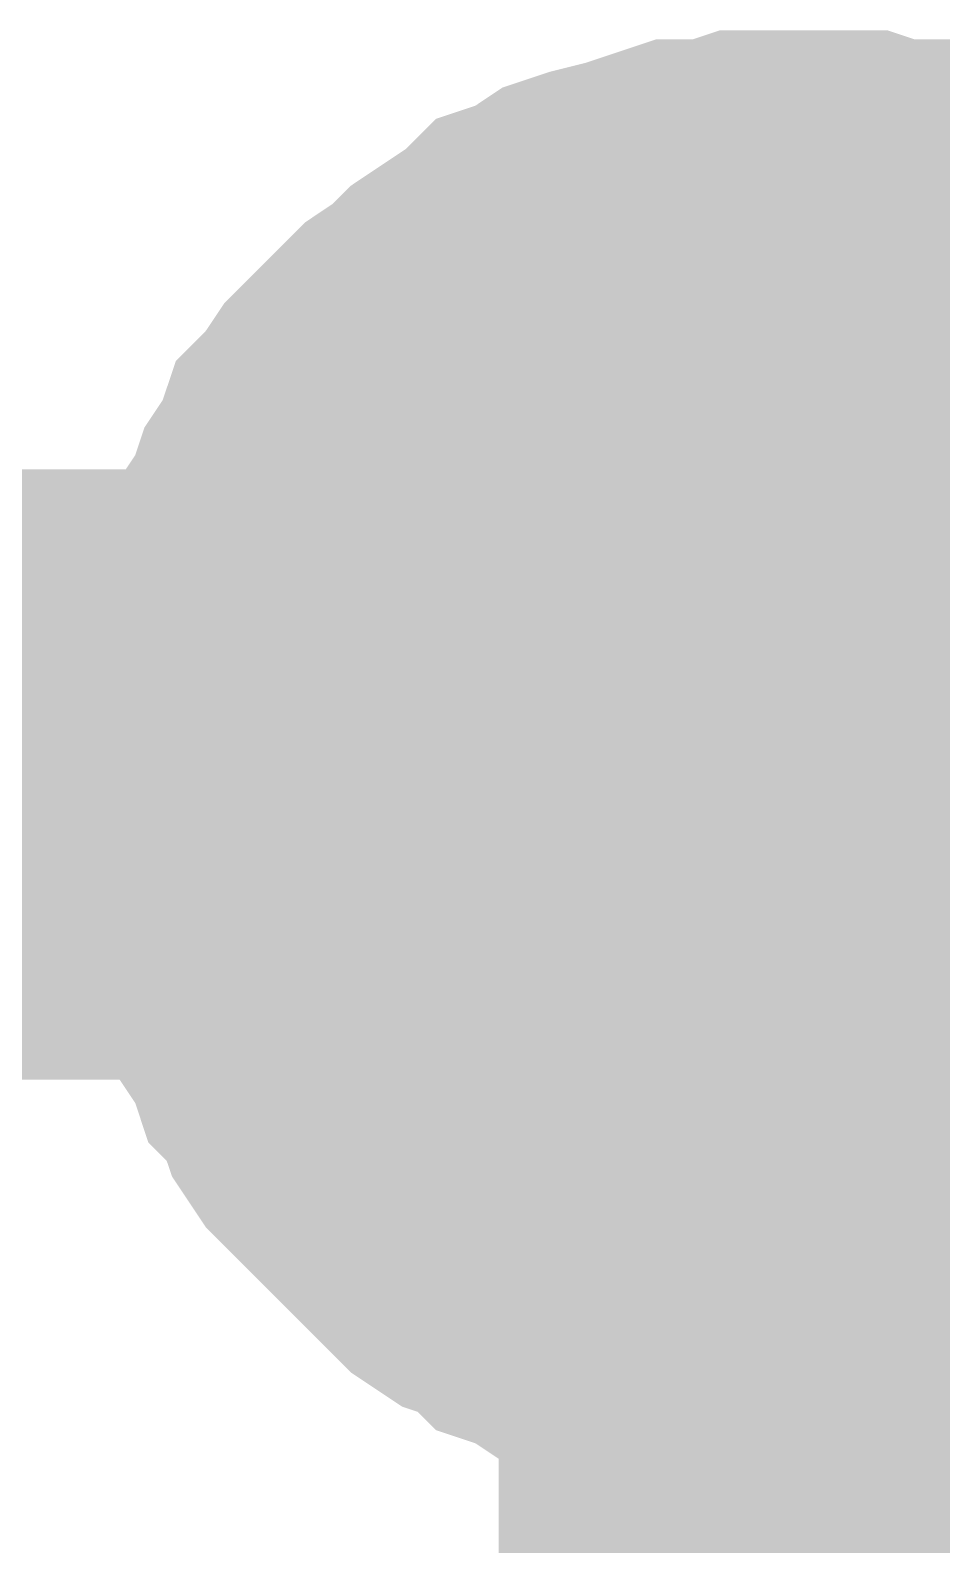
# Model space of a CAD drawing. Header units: inches. Extents: x 0 to 841, y 0 to 594.
# Drawn here: x 51.579 to 52.698, y 559.051 to 560.91 of the extents above; entities that cross this region are included whole.
import ezdxf

# ---------------------------------------------------------------- set-up
doc = ezdxf.new("R2010")
doc.units = ezdxf.units.IN
doc.layers.add('Sheet', color=255, linetype='Continuous')

msp = doc.modelspace()

# ---------------------------------------------------------------- linework, layer by layer
at = {"layer": 'Sheet'}
for points in [[(51.7652, 559.9968, 0.2997, 0.2997, 0), (51.7652, 560.0305, 0.2997, 0.2997, 0), (51.7652, 560.0754, 0.2997, 0.2997, 0), (51.7765, 560.1091, 0.2997, 0.2997, 0), (51.7765, 560.154, 0.2997, 0.2997, 0), (51.7877, 560.1877, 0.2997, 0.2997, 0), (51.7989, 560.2214, 0.2997, 0.2997, 0), (51.8102, 560.2551, 0.2997, 0.2997, 0), (51.8214, 560.2888, 0.2997, 0.2997, 0), (51.8439, 560.3225, 0.2997, 0.2997, 0), (51.8551, 560.3562, 0.2997, 0.2997, 0), (51.8775, 560.3899, 0.2997, 0.2997, 0), (51.8888, 560.4235, 0.2997, 0.2997, 0), (51.9112, 560.446, 0.2997, 0.2997, 0), (51.9337, 560.4797, 0.2997, 0.2997, 0), (51.9674, 560.5134, 0.2997, 0.2997, 0), (51.9898, 560.5358, 0.2997, 0.2997, 0), (52.0123, 560.5583, 0.2997, 0.2997, 0), (52.046, 560.5808, 0.2997, 0.2997, 0), (52.0684, 560.6032, 0.2997, 0.2997, 0), (52.1021, 560.6257, 0.2997, 0.2997, 0), (52.1358, 560.6481, 0.2997, 0.2997, 0), (52.1583, 560.6706, 0.2997, 0.2997, 0), (52.1919, 560.6818, 0.2997, 0.2997, 0), (52.2256, 560.7043, 0.2997, 0.2997, 0), (52.2593, 560.7155, 0.2997, 0.2997, 0), (52.3042, 560.7267, 0.2997, 0.2997, 0), (52.3379, 560.738, 0.2997, 0.2997, 0), (52.3716, 560.7492, 0.2997, 0.2997, 0), (52.4165, 560.7492, 0.2997, 0.2997, 0), (52.4502, 560.7604, 0.2997, 0.2997, 0), (52.4839, 560.7604, 0.2997, 0.2997, 0), (52.5288, 560.7604, 0.2997, 0.2997, 0)], [(51.7652, 559.9968, 0.2997, 0.2997, 0), (51.7652, 560.0305, 0.2997, 0.2997, 0), (51.7652, 560.0754, 0.2997, 0.2997, 0), (51.7765, 560.1091, 0.2997, 0.2997, 0), (51.7765, 560.154, 0.2997, 0.2997, 0), (51.7877, 560.1877, 0.2997, 0.2997, 0), (51.7989, 560.2214, 0.2997, 0.2997, 0), (51.8102, 560.2551, 0.2997, 0.2997, 0), (51.8214, 560.2888, 0.2997, 0.2997, 0), (51.8439, 560.3225, 0.2997, 0.2997, 0), (51.8551, 560.3562, 0.2997, 0.2997, 0), (51.8775, 560.3899, 0.2997, 0.2997, 0), (51.8888, 560.4235, 0.2997, 0.2997, 0), (51.9112, 560.446, 0.2997, 0.2997, 0), (51.9337, 560.4797, 0.2997, 0.2997, 0), (51.9674, 560.5134, 0.2997, 0.2997, 0), (51.9898, 560.5358, 0.2997, 0.2997, 0), (52.0123, 560.5583, 0.2997, 0.2997, 0), (52.046, 560.5808, 0.2997, 0.2997, 0), (52.0684, 560.6032, 0.2997, 0.2997, 0), (52.1021, 560.6257, 0.2997, 0.2997, 0), (52.1358, 560.6481, 0.2997, 0.2997, 0), (52.1583, 560.6706, 0.2997, 0.2997, 0), (52.1919, 560.6818, 0.2997, 0.2997, 0), (52.2256, 560.7043, 0.2997, 0.2997, 0), (52.2593, 560.7155, 0.2997, 0.2997, 0), (52.3042, 560.7267, 0.2997, 0.2997, 0), (52.3379, 560.738, 0.2997, 0.2997, 0), (52.3716, 560.7492, 0.2997, 0.2997, 0), (52.4165, 560.7492, 0.2997, 0.2997, 0), (52.4502, 560.7604, 0.2997, 0.2997, 0), (52.4839, 560.7604, 0.2997, 0.2997, 0), (52.5288, 560.7604, 0.2997, 0.2997, 0)], [(51.7652, 559.9968, 0.2997, 0.2997, 0), (51.7652, 560.0305, 0.2997, 0.2997, 0), (51.7652, 560.0754, 0.2997, 0.2997, 0), (51.7765, 560.1091, 0.2997, 0.2997, 0), (51.7765, 560.154, 0.2997, 0.2997, 0), (51.7877, 560.1877, 0.2997, 0.2997, 0), (51.7989, 560.2214, 0.2997, 0.2997, 0), (51.8102, 560.2551, 0.2997, 0.2997, 0), (51.8214, 560.2888, 0.2997, 0.2997, 0), (51.8439, 560.3225, 0.2997, 0.2997, 0), (51.8551, 560.3562, 0.2997, 0.2997, 0), (51.8775, 560.3899, 0.2997, 0.2997, 0), (51.8888, 560.4235, 0.2997, 0.2997, 0), (51.9112, 560.446, 0.2997, 0.2997, 0), (51.9337, 560.4797, 0.2997, 0.2997, 0), (51.9674, 560.5134, 0.2997, 0.2997, 0), (51.9898, 560.5358, 0.2997, 0.2997, 0), (52.0123, 560.5583, 0.2997, 0.2997, 0), (52.046, 560.5808, 0.2997, 0.2997, 0), (52.0684, 560.6032, 0.2997, 0.2997, 0), (52.1021, 560.6257, 0.2997, 0.2997, 0), (52.1358, 560.6481, 0.2997, 0.2997, 0), (52.1583, 560.6706, 0.2997, 0.2997, 0), (52.1919, 560.6818, 0.2997, 0.2997, 0), (52.2256, 560.7043, 0.2997, 0.2997, 0), (52.2593, 560.7155, 0.2997, 0.2997, 0), (52.3042, 560.7267, 0.2997, 0.2997, 0), (52.3379, 560.738, 0.2997, 0.2997, 0), (52.3716, 560.7492, 0.2997, 0.2997, 0), (52.4165, 560.7492, 0.2997, 0.2997, 0), (52.4502, 560.7604, 0.2997, 0.2997, 0), (52.4839, 560.7604, 0.2997, 0.2997, 0), (52.5288, 560.7604, 0.2997, 0.2997, 0)], [(52.5288, 560.7604, 0.2997, 0.2997, 0), (52.5288, 560.7604, 0.2997, 0.2997, 0)], [(52.5288, 560.7604, 0.2997, 0.2997, 0), (52.5625, 560.7604, 0.2997, 0.2997, 0), (52.6074, 560.7604, 0.2997, 0.2997, 0), (52.6411, 560.7492, 0.2997, 0.2997, 0), (52.686, 560.7492, 0.2997, 0.2997, 0), (52.7197, 560.738, 0.2997, 0.2997, 0), (52.7534, 560.7267, 0.2997, 0.2997, 0), (52.7871, 560.7155, 0.2997, 0.2997, 0), (52.8208, 560.7043, 0.2997, 0.2997, 0), (52.8545, 560.6818, 0.2997, 0.2997, 0)], [(52.5288, 560.7604, 0.2997, 0.2997, 0), (52.5288, 560.7604, 0.2997, 0.2997, 0)], [(52.5288, 560.7604, 0.2997, 0.2997, 0), (52.5625, 560.7604, 0.2997, 0.2997, 0), (52.6074, 560.7604, 0.2997, 0.2997, 0), (52.6411, 560.7492, 0.2997, 0.2997, 0), (52.686, 560.7492, 0.2997, 0.2997, 0), (52.7197, 560.738, 0.2997, 0.2997, 0), (52.7534, 560.7267, 0.2997, 0.2997, 0), (52.7871, 560.7155, 0.2997, 0.2997, 0), (52.8208, 560.7043, 0.2997, 0.2997, 0), (52.8545, 560.6818, 0.2997, 0.2997, 0)], [(52.5288, 560.7604, 0.2997, 0.2997, 0), (52.5288, 560.7604, 0.2997, 0.2997, 0)], [(52.5288, 560.7604, 0.2997, 0.2997, 0), (52.5625, 560.7604, 0.2997, 0.2997, 0), (52.6074, 560.7604, 0.2997, 0.2997, 0), (52.6411, 560.7492, 0.2997, 0.2997, 0), (52.686, 560.7492, 0.2997, 0.2997, 0), (52.7197, 560.738, 0.2997, 0.2997, 0), (52.7534, 560.7267, 0.2997, 0.2997, 0), (52.7871, 560.7155, 0.2997, 0.2997, 0), (52.8208, 560.7043, 0.2997, 0.2997, 0), (52.8545, 560.6818, 0.2997, 0.2997, 0)], [(51.7652, 559.9968, 0.0991, 0.0991, 0), (51.7652, 560.0305, 0.0991, 0.0991, 0), (51.7652, 560.0754, 0.0991, 0.0991, 0), (51.7765, 560.1091, 0.0991, 0.0991, 0), (51.7765, 560.154, 0.0991, 0.0991, 0), (51.7877, 560.1877, 0.0991, 0.0991, 0), (51.7989, 560.2214, 0.0991, 0.0991, 0), (51.8102, 560.2551, 0.0991, 0.0991, 0), (51.8214, 560.2888, 0.0991, 0.0991, 0), (51.8439, 560.3225, 0.0991, 0.0991, 0), (51.8551, 560.3562, 0.0991, 0.0991, 0), (51.8775, 560.3899, 0.0991, 0.0991, 0), (51.8888, 560.4235, 0.0991, 0.0991, 0), (51.9112, 560.446, 0.0991, 0.0991, 0), (51.9337, 560.4797, 0.0991, 0.0991, 0), (51.9674, 560.5134, 0.0991, 0.0991, 0), (51.9898, 560.5358, 0.0991, 0.0991, 0), (52.0123, 560.5583, 0.0991, 0.0991, 0), (52.046, 560.5808, 0.0991, 0.0991, 0), (52.0684, 560.6032, 0.0991, 0.0991, 0), (52.1021, 560.6257, 0.0991, 0.0991, 0), (52.1358, 560.6481, 0.0991, 0.0991, 0), (52.1583, 560.6706, 0.0991, 0.0991, 0), (52.1919, 560.6818, 0.0991, 0.0991, 0), (52.2256, 560.7043, 0.0991, 0.0991, 0), (52.2593, 560.7155, 0.0991, 0.0991, 0), (52.3042, 560.7267, 0.0991, 0.0991, 0), (52.3379, 560.738, 0.0991, 0.0991, 0), (52.3716, 560.7492, 0.0991, 0.0991, 0), (52.4165, 560.7492, 0.0991, 0.0991, 0), (52.4502, 560.7604, 0.0991, 0.0991, 0), (52.4839, 560.7604, 0.0991, 0.0991, 0), (52.5288, 560.7604, 0.0991, 0.0991, 0)], [(51.7652, 559.9968, 0.0991, 0.0991, 0), (51.7652, 560.0305, 0.0991, 0.0991, 0), (51.7652, 560.0754, 0.0991, 0.0991, 0), (51.7765, 560.1091, 0.0991, 0.0991, 0), (51.7765, 560.154, 0.0991, 0.0991, 0), (51.7877, 560.1877, 0.0991, 0.0991, 0), (51.7989, 560.2214, 0.0991, 0.0991, 0), (51.8102, 560.2551, 0.0991, 0.0991, 0), (51.8214, 560.2888, 0.0991, 0.0991, 0), (51.8439, 560.3225, 0.0991, 0.0991, 0), (51.8551, 560.3562, 0.0991, 0.0991, 0), (51.8775, 560.3899, 0.0991, 0.0991, 0), (51.8888, 560.4235, 0.0991, 0.0991, 0), (51.9112, 560.446, 0.0991, 0.0991, 0), (51.9337, 560.4797, 0.0991, 0.0991, 0), (51.9674, 560.5134, 0.0991, 0.0991, 0), (51.9898, 560.5358, 0.0991, 0.0991, 0), (52.0123, 560.5583, 0.0991, 0.0991, 0), (52.046, 560.5808, 0.0991, 0.0991, 0), (52.0684, 560.6032, 0.0991, 0.0991, 0), (52.1021, 560.6257, 0.0991, 0.0991, 0), (52.1358, 560.6481, 0.0991, 0.0991, 0), (52.1583, 560.6706, 0.0991, 0.0991, 0), (52.1919, 560.6818, 0.0991, 0.0991, 0), (52.2256, 560.7043, 0.0991, 0.0991, 0), (52.2593, 560.7155, 0.0991, 0.0991, 0), (52.3042, 560.7267, 0.0991, 0.0991, 0), (52.3379, 560.738, 0.0991, 0.0991, 0), (52.3716, 560.7492, 0.0991, 0.0991, 0), (52.4165, 560.7492, 0.0991, 0.0991, 0), (52.4502, 560.7604, 0.0991, 0.0991, 0), (52.4839, 560.7604, 0.0991, 0.0991, 0), (52.5288, 560.7604, 0.0991, 0.0991, 0)], [(51.7652, 559.9968, 0.0991, 0.0991, 0), (51.7652, 560.0305, 0.0991, 0.0991, 0), (51.7652, 560.0754, 0.0991, 0.0991, 0), (51.7765, 560.1091, 0.0991, 0.0991, 0), (51.7765, 560.154, 0.0991, 0.0991, 0), (51.7877, 560.1877, 0.0991, 0.0991, 0), (51.7989, 560.2214, 0.0991, 0.0991, 0), (51.8102, 560.2551, 0.0991, 0.0991, 0), (51.8214, 560.2888, 0.0991, 0.0991, 0), (51.8439, 560.3225, 0.0991, 0.0991, 0), (51.8551, 560.3562, 0.0991, 0.0991, 0), (51.8775, 560.3899, 0.0991, 0.0991, 0), (51.8888, 560.4235, 0.0991, 0.0991, 0), (51.9112, 560.446, 0.0991, 0.0991, 0), (51.9337, 560.4797, 0.0991, 0.0991, 0), (51.9674, 560.5134, 0.0991, 0.0991, 0), (51.9898, 560.5358, 0.0991, 0.0991, 0), (52.0123, 560.5583, 0.0991, 0.0991, 0), (52.046, 560.5808, 0.0991, 0.0991, 0), (52.0684, 560.6032, 0.0991, 0.0991, 0), (52.1021, 560.6257, 0.0991, 0.0991, 0), (52.1358, 560.6481, 0.0991, 0.0991, 0), (52.1583, 560.6706, 0.0991, 0.0991, 0), (52.1919, 560.6818, 0.0991, 0.0991, 0), (52.2256, 560.7043, 0.0991, 0.0991, 0), (52.2593, 560.7155, 0.0991, 0.0991, 0), (52.3042, 560.7267, 0.0991, 0.0991, 0), (52.3379, 560.738, 0.0991, 0.0991, 0), (52.3716, 560.7492, 0.0991, 0.0991, 0), (52.4165, 560.7492, 0.0991, 0.0991, 0), (52.4502, 560.7604, 0.0991, 0.0991, 0), (52.4839, 560.7604, 0.0991, 0.0991, 0), (52.5288, 560.7604, 0.0991, 0.0991, 0)], [(52.5288, 560.7604, 0.0991, 0.0991, 0), (52.5288, 560.7604, 0.0991, 0.0991, 0)], [(52.5288, 560.7604, 0.0991, 0.0991, 0), (52.5625, 560.7604, 0.0991, 0.0991, 0), (52.6074, 560.7604, 0.0991, 0.0991, 0), (52.6411, 560.7492, 0.0991, 0.0991, 0), (52.686, 560.7492, 0.0991, 0.0991, 0), (52.7197, 560.738, 0.0991, 0.0991, 0), (52.7534, 560.7267, 0.0991, 0.0991, 0)], [(52.5288, 560.7604, 0.0991, 0.0991, 0), (52.5288, 560.7604, 0.0991, 0.0991, 0)], [(52.5288, 560.7604, 0.0991, 0.0991, 0), (52.5625, 560.7604, 0.0991, 0.0991, 0), (52.6074, 560.7604, 0.0991, 0.0991, 0), (52.6411, 560.7492, 0.0991, 0.0991, 0), (52.686, 560.7492, 0.0991, 0.0991, 0), (52.7197, 560.738, 0.0991, 0.0991, 0), (52.7534, 560.7267, 0.0991, 0.0991, 0)], [(52.5288, 560.7604, 0.0991, 0.0991, 0), (52.5288, 560.7604, 0.0991, 0.0991, 0)], [(52.5288, 560.7604, 0.0991, 0.0991, 0), (52.5625, 560.7604, 0.0991, 0.0991, 0), (52.6074, 560.7604, 0.0991, 0.0991, 0), (52.6411, 560.7492, 0.0991, 0.0991, 0), (52.686, 560.7492, 0.0991, 0.0991, 0), (52.7197, 560.738, 0.0991, 0.0991, 0), (52.7534, 560.7267, 0.0991, 0.0991, 0)], [(52.0235, 559.9968, 0.2997, 0.2997, 0), (52.0235, 560.0193, 0.2997, 0.2997, 0), (52.0235, 560.053, 0.2997, 0.2997, 0), (52.0347, 560.0754, 0.2997, 0.2997, 0), (52.0347, 560.0979, 0.2997, 0.2997, 0), (52.0347, 560.1204, 0.2997, 0.2997, 0), (52.046, 560.1428, 0.2997, 0.2997, 0), (52.0572, 560.1765, 0.2997, 0.2997, 0), (52.0684, 560.199, 0.2997, 0.2997, 0), (52.0684, 560.2214, 0.2997, 0.2997, 0), (52.0797, 560.2439, 0.2997, 0.2997, 0), (52.0909, 560.2551, 0.2997, 0.2997, 0), (52.1133, 560.2776, 0.2997, 0.2997, 0), (52.1246, 560.3, 0.2997, 0.2997, 0), (52.1358, 560.3225, 0.2997, 0.2997, 0), (52.1583, 560.3337, 0.2997, 0.2997, 0), (52.1695, 560.3562, 0.2997, 0.2997, 0), (52.1919, 560.3674, 0.2997, 0.2997, 0), (52.2032, 560.3899, 0.2997, 0.2997, 0), (52.2256, 560.4011, 0.2997, 0.2997, 0), (52.2481, 560.4123, 0.2997, 0.2997, 0), (52.2705, 560.4348, 0.2997, 0.2997, 0), (52.2818, 560.446, 0.2997, 0.2997, 0), (52.3042, 560.4572, 0.2997, 0.2997, 0), (52.3267, 560.4572, 0.2997, 0.2997, 0), (52.3492, 560.4685, 0.2997, 0.2997, 0), (52.3828, 560.4797, 0.2997, 0.2997, 0), (52.4053, 560.4909, 0.2997, 0.2997, 0), (52.4278, 560.4909, 0.2997, 0.2997, 0), (52.4502, 560.4909, 0.2997, 0.2997, 0), (52.4727, 560.5022, 0.2997, 0.2997, 0), (52.5064, 560.5022, 0.2997, 0.2997, 0), (52.5288, 560.5022, 0.2997, 0.2997, 0)], [(52.0235, 559.9968, 0.2997, 0.2997, 0), (52.0235, 560.0193, 0.2997, 0.2997, 0), (52.0235, 560.053, 0.2997, 0.2997, 0), (52.0347, 560.0754, 0.2997, 0.2997, 0), (52.0347, 560.0979, 0.2997, 0.2997, 0), (52.0347, 560.1204, 0.2997, 0.2997, 0), (52.046, 560.1428, 0.2997, 0.2997, 0), (52.0572, 560.1765, 0.2997, 0.2997, 0), (52.0684, 560.199, 0.2997, 0.2997, 0), (52.0684, 560.2214, 0.2997, 0.2997, 0), (52.0797, 560.2439, 0.2997, 0.2997, 0), (52.0909, 560.2551, 0.2997, 0.2997, 0), (52.1133, 560.2776, 0.2997, 0.2997, 0), (52.1246, 560.3, 0.2997, 0.2997, 0), (52.1358, 560.3225, 0.2997, 0.2997, 0), (52.1583, 560.3337, 0.2997, 0.2997, 0), (52.1695, 560.3562, 0.2997, 0.2997, 0), (52.1919, 560.3674, 0.2997, 0.2997, 0), (52.2032, 560.3899, 0.2997, 0.2997, 0), (52.2256, 560.4011, 0.2997, 0.2997, 0), (52.2481, 560.4123, 0.2997, 0.2997, 0), (52.2705, 560.4348, 0.2997, 0.2997, 0), (52.2818, 560.446, 0.2997, 0.2997, 0), (52.3042, 560.4572, 0.2997, 0.2997, 0), (52.3267, 560.4572, 0.2997, 0.2997, 0), (52.3492, 560.4685, 0.2997, 0.2997, 0), (52.3828, 560.4797, 0.2997, 0.2997, 0), (52.4053, 560.4909, 0.2997, 0.2997, 0), (52.4278, 560.4909, 0.2997, 0.2997, 0), (52.4502, 560.4909, 0.2997, 0.2997, 0), (52.4727, 560.5022, 0.2997, 0.2997, 0), (52.5064, 560.5022, 0.2997, 0.2997, 0), (52.5288, 560.5022, 0.2997, 0.2997, 0)], [(52.5288, 560.5022, 0.2997, 0.2997, 0), (52.5288, 560.5022, 0.2997, 0.2997, 0)], [(52.5288, 560.5022, 0.2997, 0.2997, 0), (52.5513, 560.5022, 0.2997, 0.2997, 0), (52.585, 560.5022, 0.2997, 0.2997, 0), (52.6074, 560.4909, 0.2997, 0.2997, 0), (52.6299, 560.4909, 0.2997, 0.2997, 0), (52.6523, 560.4909, 0.2997, 0.2997, 0), (52.6748, 560.4797, 0.2997, 0.2997, 0), (52.7085, 560.4685, 0.2997, 0.2997, 0), (52.7309, 560.4572, 0.2997, 0.2997, 0), (52.7534, 560.4572, 0.2997, 0.2997, 0), (52.7758, 560.446, 0.2997, 0.2997, 0), (52.7871, 560.4348, 0.2997, 0.2997, 0), (52.8095, 560.4123, 0.2997, 0.2997, 0), (52.832, 560.4011, 0.2997, 0.2997, 0), (52.8545, 560.3899, 0.2997, 0.2997, 0)], [(52.5288, 560.5022, 0.2997, 0.2997, 0), (52.5288, 560.5022, 0.2997, 0.2997, 0)], [(52.5288, 560.5022, 0.2997, 0.2997, 0), (52.5513, 560.5022, 0.2997, 0.2997, 0), (52.585, 560.5022, 0.2997, 0.2997, 0), (52.6074, 560.4909, 0.2997, 0.2997, 0), (52.6299, 560.4909, 0.2997, 0.2997, 0), (52.6523, 560.4909, 0.2997, 0.2997, 0), (52.6748, 560.4797, 0.2997, 0.2997, 0), (52.7085, 560.4685, 0.2997, 0.2997, 0), (52.7309, 560.4572, 0.2997, 0.2997, 0), (52.7534, 560.4572, 0.2997, 0.2997, 0), (52.7758, 560.446, 0.2997, 0.2997, 0), (52.7871, 560.4348, 0.2997, 0.2997, 0), (52.8095, 560.4123, 0.2997, 0.2997, 0), (52.832, 560.4011, 0.2997, 0.2997, 0), (52.8545, 560.3899, 0.2997, 0.2997, 0)], [(52.0235, 559.9968, 0.0991, 0.0991, 0), (52.0235, 560.0193, 0.0991, 0.0991, 0), (52.0235, 560.053, 0.0991, 0.0991, 0), (52.0347, 560.0754, 0.0991, 0.0991, 0), (52.0347, 560.0979, 0.0991, 0.0991, 0), (52.0347, 560.1204, 0.0991, 0.0991, 0), (52.046, 560.1428, 0.0991, 0.0991, 0), (52.0572, 560.1765, 0.0991, 0.0991, 0), (52.0684, 560.199, 0.0991, 0.0991, 0), (52.0684, 560.2214, 0.0991, 0.0991, 0), (52.0797, 560.2439, 0.0991, 0.0991, 0), (52.0909, 560.2551, 0.0991, 0.0991, 0), (52.1133, 560.2776, 0.0991, 0.0991, 0), (52.1246, 560.3, 0.0991, 0.0991, 0), (52.1358, 560.3225, 0.0991, 0.0991, 0), (52.1583, 560.3337, 0.0991, 0.0991, 0), (52.1695, 560.3562, 0.0991, 0.0991, 0), (52.1919, 560.3674, 0.0991, 0.0991, 0), (52.2032, 560.3899, 0.0991, 0.0991, 0), (52.2256, 560.4011, 0.0991, 0.0991, 0), (52.2481, 560.4123, 0.0991, 0.0991, 0), (52.2705, 560.4348, 0.0991, 0.0991, 0), (52.2818, 560.446, 0.0991, 0.0991, 0), (52.3042, 560.4572, 0.0991, 0.0991, 0), (52.3267, 560.4572, 0.0991, 0.0991, 0), (52.3492, 560.4685, 0.0991, 0.0991, 0), (52.3828, 560.4797, 0.0991, 0.0991, 0), (52.4053, 560.4909, 0.0991, 0.0991, 0), (52.4278, 560.4909, 0.0991, 0.0991, 0), (52.4502, 560.4909, 0.0991, 0.0991, 0), (52.4727, 560.5022, 0.0991, 0.0991, 0), (52.5064, 560.5022, 0.0991, 0.0991, 0), (52.5288, 560.5022, 0.0991, 0.0991, 0)], [(52.0235, 559.9968, 0.0991, 0.0991, 0), (52.0235, 560.0193, 0.0991, 0.0991, 0), (52.0235, 560.053, 0.0991, 0.0991, 0), (52.0347, 560.0754, 0.0991, 0.0991, 0), (52.0347, 560.0979, 0.0991, 0.0991, 0), (52.0347, 560.1204, 0.0991, 0.0991, 0), (52.046, 560.1428, 0.0991, 0.0991, 0), (52.0572, 560.1765, 0.0991, 0.0991, 0), (52.0684, 560.199, 0.0991, 0.0991, 0), (52.0684, 560.2214, 0.0991, 0.0991, 0), (52.0797, 560.2439, 0.0991, 0.0991, 0), (52.0909, 560.2551, 0.0991, 0.0991, 0), (52.1133, 560.2776, 0.0991, 0.0991, 0), (52.1246, 560.3, 0.0991, 0.0991, 0), (52.1358, 560.3225, 0.0991, 0.0991, 0), (52.1583, 560.3337, 0.0991, 0.0991, 0), (52.1695, 560.3562, 0.0991, 0.0991, 0), (52.1919, 560.3674, 0.0991, 0.0991, 0), (52.2032, 560.3899, 0.0991, 0.0991, 0), (52.2256, 560.4011, 0.0991, 0.0991, 0), (52.2481, 560.4123, 0.0991, 0.0991, 0), (52.2705, 560.4348, 0.0991, 0.0991, 0), (52.2818, 560.446, 0.0991, 0.0991, 0), (52.3042, 560.4572, 0.0991, 0.0991, 0), (52.3267, 560.4572, 0.0991, 0.0991, 0), (52.3492, 560.4685, 0.0991, 0.0991, 0), (52.3828, 560.4797, 0.0991, 0.0991, 0), (52.4053, 560.4909, 0.0991, 0.0991, 0), (52.4278, 560.4909, 0.0991, 0.0991, 0), (52.4502, 560.4909, 0.0991, 0.0991, 0), (52.4727, 560.5022, 0.0991, 0.0991, 0), (52.5064, 560.5022, 0.0991, 0.0991, 0), (52.5288, 560.5022, 0.0991, 0.0991, 0)], [(52.5288, 560.5022, 0.0991, 0.0991, 0), (52.5288, 560.5022, 0.0991, 0.0991, 0)], [(52.5288, 560.5022, 0.0991, 0.0991, 0), (52.5513, 560.5022, 0.0991, 0.0991, 0), (52.585, 560.5022, 0.0991, 0.0991, 0), (52.6074, 560.4909, 0.0991, 0.0991, 0), (52.6299, 560.4909, 0.0991, 0.0991, 0), (52.6523, 560.4909, 0.0991, 0.0991, 0), (52.6748, 560.4797, 0.0991, 0.0991, 0), (52.7085, 560.4685, 0.0991, 0.0991, 0), (52.7309, 560.4572, 0.0991, 0.0991, 0), (52.7534, 560.4572, 0.0991, 0.0991, 0)], [(52.5288, 560.5022, 0.0991, 0.0991, 0), (52.5288, 560.5022, 0.0991, 0.0991, 0)], [(52.5288, 560.5022, 0.0991, 0.0991, 0), (52.5513, 560.5022, 0.0991, 0.0991, 0), (52.585, 560.5022, 0.0991, 0.0991, 0), (52.6074, 560.4909, 0.0991, 0.0991, 0), (52.6299, 560.4909, 0.0991, 0.0991, 0), (52.6523, 560.4909, 0.0991, 0.0991, 0), (52.6748, 560.4797, 0.0991, 0.0991, 0), (52.7085, 560.4685, 0.0991, 0.0991, 0), (52.7309, 560.4572, 0.0991, 0.0991, 0), (52.7534, 560.4572, 0.0991, 0.0991, 0)], [(42.5239, 559.9968, 0.7493, 0.7493, 0), (42.5239, 559.9968, 0.7493, 0.7493, 0), (52.5288, 559.9968, 0.7493, 0.7493, 0), (67.5306, 559.9968, 0.7493, 0.7493, 0), (67.5306, 559.9968, 0.7493, 0.7493, 0), (82.5212, 559.9968, 0.7493, 0.7493, 0), (89.9435, 559.9968, 0.7493, 0.7493, 0), (89.9435, 559.9968, 0.7493, 0.7493, 0), (95.0302, 559.9968, 0.7493, 0.7493, 0), (95.0302, 554.9997, 0.7493, 0.7493, 0), (95.0302, 554.9997, 0.7493, 0.7493, 0)], [(52.5288, 559.9968, 0.7493, 0.7493, 0), (52.5288, 554.9997, 0.7493, 0.7493, 0)], [(52.5288, 559.2332, 0.2997, 0.2997, 0), (52.4839, 559.2332, 0.2997, 0.2997, 0), (52.4502, 559.2332, 0.2997, 0.2997, 0), (52.4165, 559.2444, 0.2997, 0.2997, 0), (52.3716, 559.2444, 0.2997, 0.2997, 0), (52.3379, 559.2557, 0.2997, 0.2997, 0), (52.3042, 559.2669, 0.2997, 0.2997, 0), (52.2593, 559.2781, 0.2997, 0.2997, 0), (52.2256, 559.2894, 0.2997, 0.2997, 0), (52.1919, 559.3118, 0.2997, 0.2997, 0), (52.1583, 559.323, 0.2997, 0.2997, 0), (52.1358, 559.3455, 0.2997, 0.2997, 0), (52.1021, 559.3567, 0.2997, 0.2997, 0), (52.0684, 559.3792, 0.2997, 0.2997, 0), (52.046, 559.4017, 0.2997, 0.2997, 0), (52.0123, 559.4353, 0.2997, 0.2997, 0), (51.9898, 559.4578, 0.2997, 0.2997, 0), (51.9674, 559.4803, 0.2997, 0.2997, 0), (51.9337, 559.514, 0.2997, 0.2997, 0), (51.9112, 559.5364, 0.2997, 0.2997, 0), (51.8888, 559.5701, 0.2997, 0.2997, 0), (51.8775, 559.6038, 0.2997, 0.2997, 0), (51.8551, 559.6262, 0.2997, 0.2997, 0), (51.8439, 559.6599, 0.2997, 0.2997, 0), (51.8214, 559.6936, 0.2997, 0.2997, 0), (51.8102, 559.7273, 0.2997, 0.2997, 0), (51.7989, 559.7722, 0.2997, 0.2997, 0), (51.7877, 559.8059, 0.2997, 0.2997, 0), (51.7765, 559.8396, 0.2997, 0.2997, 0), (51.7765, 559.8845, 0.2997, 0.2997, 0), (51.7652, 559.9182, 0.2997, 0.2997, 0), (51.7652, 559.9519, 0.2997, 0.2997, 0), (51.7652, 559.9968, 0.2997, 0.2997, 0)], [(51.7652, 559.9968, 0.2997, 0.2997, 0), (51.7652, 559.9968, 0.2997, 0.2997, 0)], [(52.5288, 559.2332, 0.2997, 0.2997, 0), (52.4839, 559.2332, 0.2997, 0.2997, 0), (52.4502, 559.2332, 0.2997, 0.2997, 0), (52.4165, 559.2444, 0.2997, 0.2997, 0), (52.3716, 559.2444, 0.2997, 0.2997, 0), (52.3379, 559.2557, 0.2997, 0.2997, 0), (52.3042, 559.2669, 0.2997, 0.2997, 0), (52.2593, 559.2781, 0.2997, 0.2997, 0), (52.2256, 559.2894, 0.2997, 0.2997, 0), (52.1919, 559.3118, 0.2997, 0.2997, 0), (52.1583, 559.323, 0.2997, 0.2997, 0), (52.1358, 559.3455, 0.2997, 0.2997, 0), (52.1021, 559.3567, 0.2997, 0.2997, 0), (52.0684, 559.3792, 0.2997, 0.2997, 0), (52.046, 559.4017, 0.2997, 0.2997, 0), (52.0123, 559.4353, 0.2997, 0.2997, 0), (51.9898, 559.4578, 0.2997, 0.2997, 0), (51.9674, 559.4803, 0.2997, 0.2997, 0), (51.9337, 559.514, 0.2997, 0.2997, 0), (51.9112, 559.5364, 0.2997, 0.2997, 0), (51.8888, 559.5701, 0.2997, 0.2997, 0), (51.8775, 559.6038, 0.2997, 0.2997, 0), (51.8551, 559.6262, 0.2997, 0.2997, 0), (51.8439, 559.6599, 0.2997, 0.2997, 0), (51.8214, 559.6936, 0.2997, 0.2997, 0), (51.8102, 559.7273, 0.2997, 0.2997, 0), (51.7989, 559.7722, 0.2997, 0.2997, 0), (51.7877, 559.8059, 0.2997, 0.2997, 0), (51.7765, 559.8396, 0.2997, 0.2997, 0), (51.7765, 559.8845, 0.2997, 0.2997, 0), (51.7652, 559.9182, 0.2997, 0.2997, 0), (51.7652, 559.9519, 0.2997, 0.2997, 0), (51.7652, 559.9968, 0.2997, 0.2997, 0)], [(51.7652, 559.9968, 0.2997, 0.2997, 0), (51.7652, 559.9968, 0.2997, 0.2997, 0)], [(52.5288, 559.2332, 0.2997, 0.2997, 0), (52.4839, 559.2332, 0.2997, 0.2997, 0), (52.4502, 559.2332, 0.2997, 0.2997, 0), (52.4165, 559.2444, 0.2997, 0.2997, 0), (52.3716, 559.2444, 0.2997, 0.2997, 0), (52.3379, 559.2557, 0.2997, 0.2997, 0), (52.3042, 559.2669, 0.2997, 0.2997, 0), (52.2593, 559.2781, 0.2997, 0.2997, 0), (52.2256, 559.2894, 0.2997, 0.2997, 0), (52.1919, 559.3118, 0.2997, 0.2997, 0), (52.1583, 559.323, 0.2997, 0.2997, 0), (52.1358, 559.3455, 0.2997, 0.2997, 0), (52.1021, 559.3567, 0.2997, 0.2997, 0), (52.0684, 559.3792, 0.2997, 0.2997, 0), (52.046, 559.4017, 0.2997, 0.2997, 0), (52.0123, 559.4353, 0.2997, 0.2997, 0), (51.9898, 559.4578, 0.2997, 0.2997, 0), (51.9674, 559.4803, 0.2997, 0.2997, 0), (51.9337, 559.514, 0.2997, 0.2997, 0), (51.9112, 559.5364, 0.2997, 0.2997, 0), (51.8888, 559.5701, 0.2997, 0.2997, 0), (51.8775, 559.6038, 0.2997, 0.2997, 0), (51.8551, 559.6262, 0.2997, 0.2997, 0), (51.8439, 559.6599, 0.2997, 0.2997, 0), (51.8214, 559.6936, 0.2997, 0.2997, 0), (51.8102, 559.7273, 0.2997, 0.2997, 0), (51.7989, 559.7722, 0.2997, 0.2997, 0), (51.7877, 559.8059, 0.2997, 0.2997, 0), (51.7765, 559.8396, 0.2997, 0.2997, 0), (51.7765, 559.8845, 0.2997, 0.2997, 0), (51.7652, 559.9182, 0.2997, 0.2997, 0), (51.7652, 559.9519, 0.2997, 0.2997, 0), (51.7652, 559.9968, 0.2997, 0.2997, 0)], [(51.7652, 559.9968, 0.2997, 0.2997, 0), (51.7652, 559.9968, 0.2997, 0.2997, 0)], [(52.5288, 559.4915, 0.2997, 0.2997, 0), (52.5064, 559.4915, 0.2997, 0.2997, 0), (52.4727, 559.4915, 0.2997, 0.2997, 0), (52.4502, 559.5027, 0.2997, 0.2997, 0), (52.4278, 559.5027, 0.2997, 0.2997, 0), (52.4053, 559.5027, 0.2997, 0.2997, 0), (52.3828, 559.514, 0.2997, 0.2997, 0), (52.3492, 559.5252, 0.2997, 0.2997, 0), (52.3267, 559.5364, 0.2997, 0.2997, 0), (52.3042, 559.5364, 0.2997, 0.2997, 0), (52.2818, 559.5476, 0.2997, 0.2997, 0), (52.2705, 559.5589, 0.2997, 0.2997, 0), (52.2481, 559.5813, 0.2997, 0.2997, 0), (52.2256, 559.5926, 0.2997, 0.2997, 0), (52.2032, 559.6038, 0.2997, 0.2997, 0), (52.1919, 559.6262, 0.2997, 0.2997, 0), (52.1695, 559.6375, 0.2997, 0.2997, 0), (52.1583, 559.6599, 0.2997, 0.2997, 0), (52.1358, 559.6712, 0.2997, 0.2997, 0), (52.1246, 559.6936, 0.2997, 0.2997, 0), (52.1133, 559.7161, 0.2997, 0.2997, 0), (52.0909, 559.7385, 0.2997, 0.2997, 0), (52.0797, 559.7498, 0.2997, 0.2997, 0), (52.0684, 559.7722, 0.2997, 0.2997, 0), (52.0684, 559.7947, 0.2997, 0.2997, 0), (52.0572, 559.8172, 0.2997, 0.2997, 0), (52.046, 559.8508, 0.2997, 0.2997, 0), (52.0347, 559.8733, 0.2997, 0.2997, 0), (52.0347, 559.8958, 0.2997, 0.2997, 0), (52.0347, 559.9182, 0.2997, 0.2997, 0), (52.0235, 559.9407, 0.2997, 0.2997, 0), (52.0235, 559.9744, 0.2997, 0.2997, 0), (52.0235, 559.9968, 0.2997, 0.2997, 0)], [(52.0235, 559.9968, 0.2997, 0.2997, 0), (52.0235, 559.9968, 0.2997, 0.2997, 0)], [(52.5288, 559.4915, 0.2997, 0.2997, 0), (52.5064, 559.4915, 0.2997, 0.2997, 0), (52.4727, 559.4915, 0.2997, 0.2997, 0), (52.4502, 559.5027, 0.2997, 0.2997, 0), (52.4278, 559.5027, 0.2997, 0.2997, 0), (52.4053, 559.5027, 0.2997, 0.2997, 0), (52.3828, 559.514, 0.2997, 0.2997, 0), (52.3492, 559.5252, 0.2997, 0.2997, 0), (52.3267, 559.5364, 0.2997, 0.2997, 0), (52.3042, 559.5364, 0.2997, 0.2997, 0), (52.2818, 559.5476, 0.2997, 0.2997, 0), (52.2705, 559.5589, 0.2997, 0.2997, 0), (52.2481, 559.5813, 0.2997, 0.2997, 0), (52.2256, 559.5926, 0.2997, 0.2997, 0), (52.2032, 559.6038, 0.2997, 0.2997, 0), (52.1919, 559.6262, 0.2997, 0.2997, 0), (52.1695, 559.6375, 0.2997, 0.2997, 0), (52.1583, 559.6599, 0.2997, 0.2997, 0), (52.1358, 559.6712, 0.2997, 0.2997, 0), (52.1246, 559.6936, 0.2997, 0.2997, 0), (52.1133, 559.7161, 0.2997, 0.2997, 0), (52.0909, 559.7385, 0.2997, 0.2997, 0), (52.0797, 559.7498, 0.2997, 0.2997, 0), (52.0684, 559.7722, 0.2997, 0.2997, 0), (52.0684, 559.7947, 0.2997, 0.2997, 0), (52.0572, 559.8172, 0.2997, 0.2997, 0), (52.046, 559.8508, 0.2997, 0.2997, 0), (52.0347, 559.8733, 0.2997, 0.2997, 0), (52.0347, 559.8958, 0.2997, 0.2997, 0), (52.0347, 559.9182, 0.2997, 0.2997, 0), (52.0235, 559.9407, 0.2997, 0.2997, 0), (52.0235, 559.9744, 0.2997, 0.2997, 0), (52.0235, 559.9968, 0.2997, 0.2997, 0)], [(52.0235, 559.9968, 0.2997, 0.2997, 0), (52.0235, 559.9968, 0.2997, 0.2997, 0)], [(52.5288, 554.9997, 0.2997, 0.2997, 0), (52.5288, 559.9968, 0.2997, 0.2997, 0)], [(52.5288, 559.2332, 0.0991, 0.0991, 0), (52.4839, 559.2332, 0.0991, 0.0991, 0), (52.4502, 559.2332, 0.0991, 0.0991, 0), (52.4165, 559.2444, 0.0991, 0.0991, 0), (52.3716, 559.2444, 0.0991, 0.0991, 0), (52.3379, 559.2557, 0.0991, 0.0991, 0), (52.3042, 559.2669, 0.0991, 0.0991, 0), (52.2593, 559.2781, 0.0991, 0.0991, 0), (52.2256, 559.2894, 0.0991, 0.0991, 0), (52.1919, 559.3118, 0.0991, 0.0991, 0), (52.1583, 559.323, 0.0991, 0.0991, 0), (52.1358, 559.3455, 0.0991, 0.0991, 0), (52.1021, 559.3567, 0.0991, 0.0991, 0), (52.0684, 559.3792, 0.0991, 0.0991, 0), (52.046, 559.4017, 0.0991, 0.0991, 0), (52.0123, 559.4353, 0.0991, 0.0991, 0), (51.9898, 559.4578, 0.0991, 0.0991, 0), (51.9674, 559.4803, 0.0991, 0.0991, 0), (51.9337, 559.514, 0.0991, 0.0991, 0), (51.9112, 559.5364, 0.0991, 0.0991, 0), (51.8888, 559.5701, 0.0991, 0.0991, 0), (51.8775, 559.6038, 0.0991, 0.0991, 0), (51.8551, 559.6262, 0.0991, 0.0991, 0), (51.8439, 559.6599, 0.0991, 0.0991, 0), (51.8214, 559.6936, 0.0991, 0.0991, 0), (51.8102, 559.7273, 0.0991, 0.0991, 0), (51.7989, 559.7722, 0.0991, 0.0991, 0), (51.7877, 559.8059, 0.0991, 0.0991, 0), (51.7765, 559.8396, 0.0991, 0.0991, 0), (51.7765, 559.8845, 0.0991, 0.0991, 0), (51.7652, 559.9182, 0.0991, 0.0991, 0), (51.7652, 559.9519, 0.0991, 0.0991, 0), (51.7652, 559.9968, 0.0991, 0.0991, 0)], [(51.7652, 559.9968, 0.0991, 0.0991, 0), (51.7652, 559.9968, 0.0991, 0.0991, 0)], [(52.5288, 559.2332, 0.0991, 0.0991, 0), (52.4839, 559.2332, 0.0991, 0.0991, 0), (52.4502, 559.2332, 0.0991, 0.0991, 0), (52.4165, 559.2444, 0.0991, 0.0991, 0), (52.3716, 559.2444, 0.0991, 0.0991, 0), (52.3379, 559.2557, 0.0991, 0.0991, 0), (52.3042, 559.2669, 0.0991, 0.0991, 0), (52.2593, 559.2781, 0.0991, 0.0991, 0), (52.2256, 559.2894, 0.0991, 0.0991, 0), (52.1919, 559.3118, 0.0991, 0.0991, 0), (52.1583, 559.323, 0.0991, 0.0991, 0), (52.1358, 559.3455, 0.0991, 0.0991, 0), (52.1021, 559.3567, 0.0991, 0.0991, 0), (52.0684, 559.3792, 0.0991, 0.0991, 0), (52.046, 559.4017, 0.0991, 0.0991, 0), (52.0123, 559.4353, 0.0991, 0.0991, 0), (51.9898, 559.4578, 0.0991, 0.0991, 0), (51.9674, 559.4803, 0.0991, 0.0991, 0), (51.9337, 559.514, 0.0991, 0.0991, 0), (51.9112, 559.5364, 0.0991, 0.0991, 0), (51.8888, 559.5701, 0.0991, 0.0991, 0), (51.8775, 559.6038, 0.0991, 0.0991, 0), (51.8551, 559.6262, 0.0991, 0.0991, 0), (51.8439, 559.6599, 0.0991, 0.0991, 0), (51.8214, 559.6936, 0.0991, 0.0991, 0), (51.8102, 559.7273, 0.0991, 0.0991, 0), (51.7989, 559.7722, 0.0991, 0.0991, 0), (51.7877, 559.8059, 0.0991, 0.0991, 0), (51.7765, 559.8396, 0.0991, 0.0991, 0), (51.7765, 559.8845, 0.0991, 0.0991, 0), (51.7652, 559.9182, 0.0991, 0.0991, 0), (51.7652, 559.9519, 0.0991, 0.0991, 0), (51.7652, 559.9968, 0.0991, 0.0991, 0)], [(51.7652, 559.9968, 0.0991, 0.0991, 0), (51.7652, 559.9968, 0.0991, 0.0991, 0)], [(52.5288, 559.2332, 0.0991, 0.0991, 0), (52.4839, 559.2332, 0.0991, 0.0991, 0), (52.4502, 559.2332, 0.0991, 0.0991, 0), (52.4165, 559.2444, 0.0991, 0.0991, 0), (52.3716, 559.2444, 0.0991, 0.0991, 0), (52.3379, 559.2557, 0.0991, 0.0991, 0), (52.3042, 559.2669, 0.0991, 0.0991, 0), (52.2593, 559.2781, 0.0991, 0.0991, 0), (52.2256, 559.2894, 0.0991, 0.0991, 0), (52.1919, 559.3118, 0.0991, 0.0991, 0), (52.1583, 559.323, 0.0991, 0.0991, 0), (52.1358, 559.3455, 0.0991, 0.0991, 0), (52.1021, 559.3567, 0.0991, 0.0991, 0), (52.0684, 559.3792, 0.0991, 0.0991, 0), (52.046, 559.4017, 0.0991, 0.0991, 0), (52.0123, 559.4353, 0.0991, 0.0991, 0), (51.9898, 559.4578, 0.0991, 0.0991, 0), (51.9674, 559.4803, 0.0991, 0.0991, 0), (51.9337, 559.514, 0.0991, 0.0991, 0), (51.9112, 559.5364, 0.0991, 0.0991, 0), (51.8888, 559.5701, 0.0991, 0.0991, 0), (51.8775, 559.6038, 0.0991, 0.0991, 0), (51.8551, 559.6262, 0.0991, 0.0991, 0), (51.8439, 559.6599, 0.0991, 0.0991, 0), (51.8214, 559.6936, 0.0991, 0.0991, 0), (51.8102, 559.7273, 0.0991, 0.0991, 0), (51.7989, 559.7722, 0.0991, 0.0991, 0), (51.7877, 559.8059, 0.0991, 0.0991, 0), (51.7765, 559.8396, 0.0991, 0.0991, 0), (51.7765, 559.8845, 0.0991, 0.0991, 0), (51.7652, 559.9182, 0.0991, 0.0991, 0), (51.7652, 559.9519, 0.0991, 0.0991, 0), (51.7652, 559.9968, 0.0991, 0.0991, 0)], [(51.7652, 559.9968, 0.0991, 0.0991, 0), (51.7652, 559.9968, 0.0991, 0.0991, 0)], [(52.5288, 559.4915, 0.0991, 0.0991, 0), (52.5064, 559.4915, 0.0991, 0.0991, 0), (52.4727, 559.4915, 0.0991, 0.0991, 0), (52.4502, 559.5027, 0.0991, 0.0991, 0), (52.4278, 559.5027, 0.0991, 0.0991, 0), (52.4053, 559.5027, 0.0991, 0.0991, 0), (52.3828, 559.514, 0.0991, 0.0991, 0), (52.3492, 559.5252, 0.0991, 0.0991, 0), (52.3267, 559.5364, 0.0991, 0.0991, 0), (52.3042, 559.5364, 0.0991, 0.0991, 0), (52.2818, 559.5476, 0.0991, 0.0991, 0), (52.2705, 559.5589, 0.0991, 0.0991, 0), (52.2481, 559.5813, 0.0991, 0.0991, 0), (52.2256, 559.5926, 0.0991, 0.0991, 0), (52.2032, 559.6038, 0.0991, 0.0991, 0), (52.1919, 559.6262, 0.0991, 0.0991, 0), (52.1695, 559.6375, 0.0991, 0.0991, 0), (52.1583, 559.6599, 0.0991, 0.0991, 0), (52.1358, 559.6712, 0.0991, 0.0991, 0), (52.1246, 559.6936, 0.0991, 0.0991, 0), (52.1133, 559.7161, 0.0991, 0.0991, 0), (52.0909, 559.7385, 0.0991, 0.0991, 0), (52.0797, 559.7498, 0.0991, 0.0991, 0), (52.0684, 559.7722, 0.0991, 0.0991, 0), (52.0684, 559.7947, 0.0991, 0.0991, 0), (52.0572, 559.8172, 0.0991, 0.0991, 0), (52.046, 559.8508, 0.0991, 0.0991, 0), (52.0347, 559.8733, 0.0991, 0.0991, 0), (52.0347, 559.8958, 0.0991, 0.0991, 0), (52.0347, 559.9182, 0.0991, 0.0991, 0), (52.0235, 559.9407, 0.0991, 0.0991, 0), (52.0235, 559.9744, 0.0991, 0.0991, 0), (52.0235, 559.9968, 0.0991, 0.0991, 0)], [(52.0235, 559.9968, 0.0991, 0.0991, 0), (52.0235, 559.9968, 0.0991, 0.0991, 0)], [(52.5288, 559.4915, 0.0991, 0.0991, 0), (52.5064, 559.4915, 0.0991, 0.0991, 0), (52.4727, 559.4915, 0.0991, 0.0991, 0), (52.4502, 559.5027, 0.0991, 0.0991, 0), (52.4278, 559.5027, 0.0991, 0.0991, 0), (52.4053, 559.5027, 0.0991, 0.0991, 0), (52.3828, 559.514, 0.0991, 0.0991, 0), (52.3492, 559.5252, 0.0991, 0.0991, 0), (52.3267, 559.5364, 0.0991, 0.0991, 0), (52.3042, 559.5364, 0.0991, 0.0991, 0), (52.2818, 559.5476, 0.0991, 0.0991, 0), (52.2705, 559.5589, 0.0991, 0.0991, 0), (52.2481, 559.5813, 0.0991, 0.0991, 0), (52.2256, 559.5926, 0.0991, 0.0991, 0), (52.2032, 559.6038, 0.0991, 0.0991, 0), (52.1919, 559.6262, 0.0991, 0.0991, 0), (52.1695, 559.6375, 0.0991, 0.0991, 0), (52.1583, 559.6599, 0.0991, 0.0991, 0), (52.1358, 559.6712, 0.0991, 0.0991, 0), (52.1246, 559.6936, 0.0991, 0.0991, 0), (52.1133, 559.7161, 0.0991, 0.0991, 0), (52.0909, 559.7385, 0.0991, 0.0991, 0), (52.0797, 559.7498, 0.0991, 0.0991, 0), (52.0684, 559.7722, 0.0991, 0.0991, 0), (52.0684, 559.7947, 0.0991, 0.0991, 0), (52.0572, 559.8172, 0.0991, 0.0991, 0), (52.046, 559.8508, 0.0991, 0.0991, 0), (52.0347, 559.8733, 0.0991, 0.0991, 0), (52.0347, 559.8958, 0.0991, 0.0991, 0), (52.0347, 559.9182, 0.0991, 0.0991, 0), (52.0235, 559.9407, 0.0991, 0.0991, 0), (52.0235, 559.9744, 0.0991, 0.0991, 0), (52.0235, 559.9968, 0.0991, 0.0991, 0)], [(52.0235, 559.9968, 0.0991, 0.0991, 0), (52.0235, 559.9968, 0.0991, 0.0991, 0)], [(52.8545, 559.6038, 0.2997, 0.2997, 0), (52.832, 559.5926, 0.2997, 0.2997, 0), (52.8095, 559.5813, 0.2997, 0.2997, 0), (52.7871, 559.5589, 0.2997, 0.2997, 0), (52.7758, 559.5476, 0.2997, 0.2997, 0), (52.7534, 559.5364, 0.2997, 0.2997, 0), (52.7309, 559.5364, 0.2997, 0.2997, 0), (52.7085, 559.5252, 0.2997, 0.2997, 0), (52.6748, 559.514, 0.2997, 0.2997, 0), (52.6523, 559.5027, 0.2997, 0.2997, 0), (52.6299, 559.5027, 0.2997, 0.2997, 0), (52.6074, 559.5027, 0.2997, 0.2997, 0), (52.585, 559.4915, 0.2997, 0.2997, 0), (52.5513, 559.4915, 0.2997, 0.2997, 0), (52.5288, 559.4915, 0.2997, 0.2997, 0)], [(52.8545, 559.6038, 0.2997, 0.2997, 0), (52.832, 559.5926, 0.2997, 0.2997, 0), (52.8095, 559.5813, 0.2997, 0.2997, 0), (52.7871, 559.5589, 0.2997, 0.2997, 0), (52.7758, 559.5476, 0.2997, 0.2997, 0), (52.7534, 559.5364, 0.2997, 0.2997, 0), (52.7309, 559.5364, 0.2997, 0.2997, 0), (52.7085, 559.5252, 0.2997, 0.2997, 0), (52.6748, 559.514, 0.2997, 0.2997, 0), (52.6523, 559.5027, 0.2997, 0.2997, 0), (52.6299, 559.5027, 0.2997, 0.2997, 0), (52.6074, 559.5027, 0.2997, 0.2997, 0), (52.585, 559.4915, 0.2997, 0.2997, 0), (52.5513, 559.4915, 0.2997, 0.2997, 0), (52.5288, 559.4915, 0.2997, 0.2997, 0)], [(52.7534, 559.5364, 0.0991, 0.0991, 0), (52.7309, 559.5364, 0.0991, 0.0991, 0), (52.7085, 559.5252, 0.0991, 0.0991, 0), (52.6748, 559.514, 0.0991, 0.0991, 0), (52.6523, 559.5027, 0.0991, 0.0991, 0), (52.6299, 559.5027, 0.0991, 0.0991, 0), (52.6074, 559.5027, 0.0991, 0.0991, 0), (52.585, 559.4915, 0.0991, 0.0991, 0), (52.5513, 559.4915, 0.0991, 0.0991, 0), (52.5288, 559.4915, 0.0991, 0.0991, 0)], [(52.7534, 559.5364, 0.0991, 0.0991, 0), (52.7309, 559.5364, 0.0991, 0.0991, 0), (52.7085, 559.5252, 0.0991, 0.0991, 0), (52.6748, 559.514, 0.0991, 0.0991, 0), (52.6523, 559.5027, 0.0991, 0.0991, 0), (52.6299, 559.5027, 0.0991, 0.0991, 0), (52.6074, 559.5027, 0.0991, 0.0991, 0), (52.585, 559.4915, 0.0991, 0.0991, 0), (52.5513, 559.4915, 0.0991, 0.0991, 0), (52.5288, 559.4915, 0.0991, 0.0991, 0)], [(52.8545, 559.3118, 0.2997, 0.2997, 0), (52.8208, 559.2894, 0.2997, 0.2997, 0), (52.7871, 559.2781, 0.2997, 0.2997, 0), (52.7534, 559.2669, 0.2997, 0.2997, 0), (52.7197, 559.2557, 0.2997, 0.2997, 0), (52.686, 559.2444, 0.2997, 0.2997, 0), (52.6411, 559.2444, 0.2997, 0.2997, 0), (52.6074, 559.2332, 0.2997, 0.2997, 0), (52.5625, 559.2332, 0.2997, 0.2997, 0), (52.5288, 559.2332, 0.2997, 0.2997, 0)], [(52.8545, 559.3118, 0.2997, 0.2997, 0), (52.8208, 559.2894, 0.2997, 0.2997, 0), (52.7871, 559.2781, 0.2997, 0.2997, 0), (52.7534, 559.2669, 0.2997, 0.2997, 0), (52.7197, 559.2557, 0.2997, 0.2997, 0), (52.686, 559.2444, 0.2997, 0.2997, 0), (52.6411, 559.2444, 0.2997, 0.2997, 0), (52.6074, 559.2332, 0.2997, 0.2997, 0), (52.5625, 559.2332, 0.2997, 0.2997, 0), (52.5288, 559.2332, 0.2997, 0.2997, 0)], [(52.8545, 559.3118, 0.2997, 0.2997, 0), (52.8208, 559.2894, 0.2997, 0.2997, 0), (52.7871, 559.2781, 0.2997, 0.2997, 0), (52.7534, 559.2669, 0.2997, 0.2997, 0), (52.7197, 559.2557, 0.2997, 0.2997, 0), (52.686, 559.2444, 0.2997, 0.2997, 0), (52.6411, 559.2444, 0.2997, 0.2997, 0), (52.6074, 559.2332, 0.2997, 0.2997, 0), (52.5625, 559.2332, 0.2997, 0.2997, 0), (52.5288, 559.2332, 0.2997, 0.2997, 0)], [(52.7534, 559.2669, 0.0991, 0.0991, 0), (52.7197, 559.2557, 0.0991, 0.0991, 0), (52.686, 559.2444, 0.0991, 0.0991, 0), (52.6411, 559.2444, 0.0991, 0.0991, 0), (52.6074, 559.2332, 0.0991, 0.0991, 0), (52.5625, 559.2332, 0.0991, 0.0991, 0), (52.5288, 559.2332, 0.0991, 0.0991, 0)], [(52.7534, 559.2669, 0.0991, 0.0991, 0), (52.7197, 559.2557, 0.0991, 0.0991, 0), (52.686, 559.2444, 0.0991, 0.0991, 0), (52.6411, 559.2444, 0.0991, 0.0991, 0), (52.6074, 559.2332, 0.0991, 0.0991, 0), (52.5625, 559.2332, 0.0991, 0.0991, 0), (52.5288, 559.2332, 0.0991, 0.0991, 0)], [(52.7534, 559.2669, 0.0991, 0.0991, 0), (52.7197, 559.2557, 0.0991, 0.0991, 0), (52.686, 559.2444, 0.0991, 0.0991, 0), (52.6411, 559.2444, 0.0991, 0.0991, 0), (52.6074, 559.2332, 0.0991, 0.0991, 0), (52.5625, 559.2332, 0.0991, 0.0991, 0), (52.5288, 559.2332, 0.0991, 0.0991, 0)]]:
    msp.add_lwpolyline(points, format="xyseb", dxfattribs=at)
msp.add_lwpolyline([(52.246, 560, 0.508, 0.508, 1), (52.754, 560, 0.508, 0.508, 1)], format="xyseb", close=True, dxfattribs=at)

doc.saveas('drawing.dxf')
